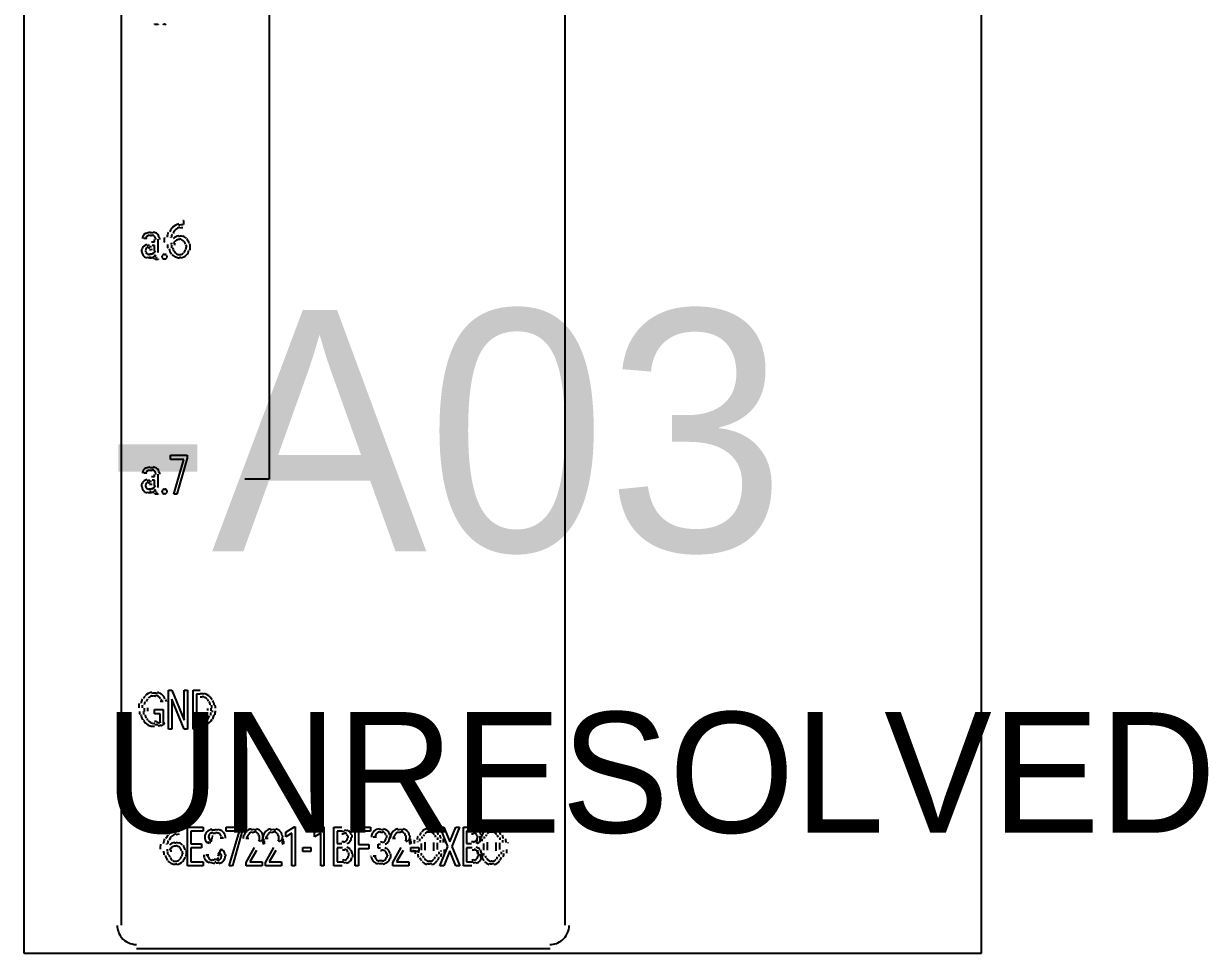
# Model space of a CAD drawing. Header units: millimetres. Extents: x 0 to 1000, y 0 to 1400.
# Drawn here: x 625 to 654.45, y 165 to 188.12 of the extents above; entities that cross this region are included whole.
import ezdxf

# ---------------------------------------------------------------- set-up
doc = ezdxf.new("R2010")
doc.units = ezdxf.units.MM

msp = doc.modelspace()

# ---------------------------------------------------------------- linework, layer by layer
at = {"layer": 'COMPONENT_DETAIL'}
for p, q in [((627.4338, 165.6961), (627.4338, 234.6044)), ((638.4523, 234.6044), (638.4523, 165.6961)), ((631.1066, 201.1235), (631.1066, 176.7915)), ((628.3469, 188.0975), (628.2658, 188.0975)), ((628.3469, 188.1081), (628.3469, 188.0975)), ((628.9594, 183.2264), (628.9732, 183.2264)), ((628.9732, 183.2264), (628.9732, 183.122)), ((628.9732, 183.122), (628.959, 183.122)), ((628.0605, 182.7777), (627.9828, 182.7777)), ((628.1784, 182.6939), (628.2537, 182.6939)), ((628.2537, 182.6068), (628.1931, 182.6068)), ((628.2537, 182.6939), (628.2537, 182.7504)), ((628.2537, 182.4592), (628.2537, 182.6068)), ((628.331, 182.757), (628.331, 182.426)), ((628.6743, 182.6261), (628.6743, 182.6733)), ((628.7521, 182.6573), (628.7521, 182.6121)), ((628.3469, 182.2578), (628.2658, 182.2578)), ((628.3469, 182.2684), (628.3469, 182.2578)), ((628.6513, 177.285), (628.6513, 177.386)), ((628.6513, 177.386), (629.0627, 177.386)), ((629.0627, 177.3169), (628.8106, 176.4181)), ((629.0627, 177.386), (629.0627, 177.3169)), ((628.9808, 177.285), (628.6513, 177.285)), ((628.7295, 176.4181), (628.9808, 177.285)), ((628.0605, 176.938), (627.9828, 176.938)), ((628.1784, 176.8542), (628.2537, 176.8542)), ((628.2537, 176.7671), (628.1931, 176.7671)), ((628.2537, 176.8542), (628.2537, 176.9107)), ((628.2537, 176.6195), (628.2537, 176.7671)), ((628.331, 176.9174), (628.331, 176.5863)), ((631.1066, 176.7915), (630.4945, 176.7915)), ((628.3469, 176.4181), (628.2658, 176.4181)), ((628.3469, 176.4288), (628.3469, 176.4181)), ((628.8106, 176.4181), (628.7295, 176.4181)), ((628.6038, 170.5784), (628.6038, 171.5463)), ((628.6038, 171.5463), (628.6845, 171.5463)), ((628.6845, 171.5463), (628.9918, 170.7972)), ((628.9918, 170.7972), (628.9918, 171.5463)), ((628.9918, 171.5463), (629.0717, 171.5463)), ((629.0717, 171.5463), (629.0717, 170.5784)), ((629.2143, 170.5784), (629.2143, 171.5463)), ((629.2143, 171.5463), (629.3861, 171.5463)), ((629.3882, 171.4413), (629.2945, 171.4413)), ((629.2945, 171.4413), (629.2945, 170.6828)), ((628.47, 171.2625), (628.3898, 171.2625)), ((628.991, 170.5784), (628.6845, 171.3243)), ((628.6845, 171.3243), (628.6845, 170.5784)), ((628.0009, 171.0159), (628.0009, 171.1003)), ((628.0816, 171.1036), (628.0816, 171.0245)), ((628.2493, 170.9567), (628.2493, 171.0604)), ((628.2493, 171.0604), (628.47, 171.0604)), ((628.3902, 170.9567), (628.2493, 170.9567)), ((628.3902, 170.7393), (628.3902, 170.9567)), ((628.47, 171.0604), (628.47, 170.7054)), ((629.5751, 171.0358), (629.5751, 171.0923)), ((629.6545, 171.095), (629.6545, 171.0331)), ((628.6845, 170.5784), (628.6038, 170.5784)), ((629.0717, 170.5784), (628.991, 170.5784)), ((629.3827, 170.5784), (629.2143, 170.5784)), ((629.2945, 170.6828), (629.379, 170.6828)), ((628.8783, 168.0362), (628.8641, 168.0362)), ((628.8645, 168.1405), (628.8783, 168.1405)), ((628.8783, 168.1405), (628.8783, 168.0362)), ((629.0756, 167.172), (629.0756, 168.1399)), ((629.0756, 168.1399), (629.4582, 168.1399)), ((629.4582, 168.0348), (629.1559, 168.0348)), ((629.1559, 168.0348), (629.1559, 167.7237)), ((629.4582, 168.1399), (629.4582, 168.0348)), ((630.0318, 168.0388), (630.0318, 168.1399)), ((630.0318, 168.1399), (630.4432, 168.1399)), ((630.3613, 168.0388), (630.0318, 168.0388)), ((630.11, 167.172), (630.3613, 168.0388)), ((630.4432, 168.0707), (630.1911, 167.172)), ((630.4432, 168.1399), (630.4432, 168.0707)), ((631.5131, 168.0122), (631.7347, 168.1445)), ((631.5131, 167.9005), (631.5131, 168.0122)), ((631.6691, 167.9916), (631.5131, 167.9005)), ((631.6691, 167.172), (631.6691, 167.9916)), ((631.7347, 168.1445), (631.7468, 168.1445)), ((631.7468, 168.1445), (631.7468, 167.172)), ((632.2302, 168.0122), (632.4518, 168.1445)), ((632.2302, 167.9005), (632.2302, 168.0122)), ((632.3861, 167.9916), (632.2302, 167.9005)), ((632.3861, 167.172), (632.3861, 167.9916)), ((632.4518, 168.1445), (632.4639, 168.1445)), ((632.4639, 168.1445), (632.4639, 167.172)), ((632.7106, 167.172), (632.7106, 168.1399)), ((632.7106, 168.1399), (632.9096, 168.1399)), ((632.7908, 168.0348), (632.7908, 167.727)), ((632.9096, 168.0348), (632.7908, 168.0348)), ((633.2436, 167.172), (633.2436, 168.1399)), ((633.2436, 168.1399), (633.6208, 168.1399)), ((633.6208, 168.0348), (633.3239, 168.0348)), ((633.3239, 168.0348), (633.3239, 167.7038)), ((633.6208, 168.1399), (633.6208, 168.0348)), ((633.7683, 167.8859), (633.691, 167.8859)), ((635.5461, 167.6599), (635.3533, 168.1399)), ((635.3533, 168.1399), (635.4474, 168.1399)), ((635.4474, 168.1399), (635.5942, 167.7689)), ((635.5942, 167.7689), (635.7401, 168.1399)), ((635.8346, 168.1399), (635.6423, 167.6599)), ((635.7401, 168.1399), (635.8346, 168.1399)), ((635.9324, 167.172), (635.9324, 168.1399)), ((635.9324, 168.1399), (636.1314, 168.1399)), ((636.0127, 168.0348), (636.0127, 167.727)), ((636.1314, 168.0348), (636.0127, 168.0348)), ((628.5793, 167.5402), (628.5793, 167.5874)), ((629.1559, 167.7237), (629.4197, 167.7237)), ((629.4197, 167.6194), (629.1559, 167.6194)), ((629.1559, 167.6194), (629.1559, 167.2763)), ((629.4197, 167.7237), (629.4197, 167.6194)), ((629.9662, 167.86), (629.8855, 167.86)), ((630.5967, 167.8547), (630.5193, 167.8547)), ((630.531, 167.2604), (630.7417, 167.6326)), ((631.0775, 167.8547), (631.0001, 167.8547)), ((631.0118, 167.2604), (631.2226, 167.6326)), ((631.9383, 167.5329), (631.9383, 167.6333)), ((631.9383, 167.6333), (632.1424, 167.6333)), ((632.1424, 167.6333), (632.1424, 167.5329)), ((632.7908, 167.727), (632.9121, 167.727)), ((632.9246, 167.6247), (632.7908, 167.6247)), ((632.7908, 167.6247), (632.7908, 167.2763)), ((632.9247, 167.6247), (632.9246, 167.6247)), ((633.3239, 167.7038), (633.5794, 167.7038)), ((633.5794, 167.5994), (633.3239, 167.5994)), ((633.3239, 167.5994), (633.3239, 167.172)), ((633.5794, 167.7038), (633.5794, 167.5994)), ((633.8093, 167.6154), (633.8093, 167.7157)), ((633.8093, 167.7157), (633.8674, 167.7157)), ((633.8674, 167.6154), (633.8093, 167.6154)), ((634.2433, 167.8547), (634.166, 167.8547)), ((634.1777, 167.2604), (634.3884, 167.6326)), ((634.6233, 167.5329), (634.6233, 167.6333)), ((634.6233, 167.6333), (634.8274, 167.6333)), ((634.8274, 167.6333), (634.8274, 167.5329)), ((634.8922, 167.5682), (634.8922, 167.7324)), ((634.9695, 167.7623), (634.9695, 167.5655)), ((635.1991, 167.5515), (635.1991, 167.753)), ((635.2764, 167.7443), (635.2764, 167.5848)), ((635.3487, 167.172), (635.5461, 167.6599)), ((635.6423, 167.6599), (635.8392, 167.172)), ((636.0127, 167.727), (636.1339, 167.727)), ((636.1465, 167.6247), (636.0127, 167.6247)), ((636.0127, 167.6247), (636.0127, 167.2763)), ((636.1465, 167.6247), (636.1465, 167.6247)), ((636.4429, 167.5682), (636.4429, 167.7324)), ((636.5203, 167.7623), (636.5203, 167.5655)), ((636.7498, 167.5515), (636.7498, 167.753)), ((636.8271, 167.7443), (636.8271, 167.5848)), ((628.6571, 167.5715), (628.6571, 167.5263)), ((629.5251, 167.4525), (629.6058, 167.4525)), ((630.7873, 167.5535), (630.6243, 167.2723)), ((631.2681, 167.5535), (631.1051, 167.2723)), ((632.1424, 167.5329), (631.9383, 167.5329)), ((633.6856, 167.4272), (633.7633, 167.4272)), ((634.434, 167.5535), (634.2709, 167.2723)), ((634.8274, 167.5329), (634.6233, 167.5329)), ((635.5942, 167.5496), (635.4437, 167.172)), ((635.7438, 167.172), (635.5942, 167.5496)), ((629.4624, 167.172), (629.0756, 167.172)), ((629.1559, 167.2763), (629.4624, 167.2763)), ((629.4624, 167.2763), (629.4624, 167.172)), ((630.1911, 167.172), (630.11, 167.172)), ((630.531, 167.172), (630.531, 167.2604)), ((630.9299, 167.172), (630.531, 167.172)), ((630.6243, 167.2723), (630.9299, 167.2723)), ((630.9299, 167.2723), (630.9299, 167.172)), ((631.0118, 167.172), (631.0118, 167.2604)), ((631.4107, 167.172), (631.0118, 167.172)), ((631.1051, 167.2723), (631.4107, 167.2723)), ((631.4107, 167.2723), (631.4107, 167.172)), ((631.7468, 167.172), (631.6691, 167.172)), ((632.4639, 167.172), (632.3861, 167.172)), ((632.9217, 167.172), (632.7106, 167.172)), ((632.7908, 167.2763), (632.9234, 167.2763)), ((633.3239, 167.172), (633.2436, 167.172)), ((634.1777, 167.172), (634.1777, 167.2604)), ((634.5765, 167.172), (634.1777, 167.172)), ((634.2709, 167.2723), (634.5765, 167.2723)), ((634.5765, 167.2723), (634.5765, 167.172)), ((635.4437, 167.172), (635.3487, 167.172)), ((635.8392, 167.172), (635.7438, 167.172)), ((636.1435, 167.172), (635.9324, 167.172)), ((636.0127, 167.2763), (636.1452, 167.2763)), ((638.085, 165.1121), (627.801, 165.1121))]:
    msp.add_line(p, q, dxfattribs=at)
for centre, radius, start, end in [((628.3199, 188.1392), 0.0779, 197.0785, 205.8759), ((628.4919, 188.1488), 0.0458, 222.6243, 239.2474), ((628.4961, 188.1613), 0.0573, 239.7584, 259.3116), ((628.5011, 188.2008), 0.0901, 259.0487, 270.418), ((628.5017, 188.2189), 0.1049, 269.9535, 273.5472), ((628.5034, 188.1857), 0.0777, 273.1293, 286.3125), ((628.5095, 188.1543), 0.0509, 285.8513, 315.9417), ((628.1297, 182.7313), 0.2008, 120.8285, 142.4132), ((628.1513, 182.6774), 0.2529, 113.9635, 121.1872), ((628.1584, 182.6499), 0.2771, 93.3784, 113.8198), ((628.1624, 182.5866), 0.3289, 89.9746, 93.7488), ((628.1642, 182.5896), 0.3264, 79.1327, 90.3872), ((628.1812, 182.7241), 0.2147, 60.1434, 79.3655), ((628.1945, 182.7649), 0.1773, 48.6191, 59.6467), ((628.197, 182.7701), 0.172, 9.035, 48.4845), ((629.0768, 182.7354), 0.5177, 157.9802, 171.6247), ((628.9615, 182.8085), 0.357, 141.4299, 157.8541), ((628.9281, 182.8461), 0.3041, 102.8716, 140.8565), ((628.95, 182.819), 0.249, 134.5304, 161.621), ((628.9415, 182.8279), 0.2361, 104.2856, 133.863), ((628.9619, 182.6441), 0.4742, 90.3778, 103.5868), ((628.9617, 182.7083), 0.3369, 90.6001, 104.5147), ((628.0989, 182.4695), 0.1614, 125.0525, 160.2034), ((628.0818, 182.7768), 0.1282, 151.6374, 179.6795), ((628.1131, 182.752), 0.1735, 142.4982, 152.1331), ((628.1333, 182.3947), 0.2369, 106.2671, 125.43), ((628.1169, 182.7782), 0.073, 141.3332, 180.3477), ((628.1366, 182.7536), 0.1054, 126.173, 141.5008), ((628.1631, 182.2399), 0.3688, 95.4858, 106.5349), ((628.149, 182.7283), 0.1316, 103.4483, 126.5403), ((628.157, 182.6757), 0.1756, 89.5855, 103.4591), ((628.1582, 182.6269), 0.2154, 85.335, 90.0855), ((628.1629, 182.7024), 0.1536, 72.6113, 85.7231), ((628.1758, 182.7654), 0.0996, 45.8098, 73.0033), ((628.174, 182.7643), 0.102, 14.2185, 45.2029), ((628.1441, 182.7519), 0.142, 359.5039, 14.3181), ((628.141, 182.7507), 0.2462, 1.2091, 10.0234), ((629.3056, 182.6788), 0.8175, 171.4524, 180.3159), ((629.015, 182.6226), 0.4412, 179.6345, 191.7837), ((629.1097, 182.7546), 0.4633, 173.7818, 174.9252), ((629.0361, 182.7707), 0.3672, 161.2851, 174.2074), ((629.0245, 182.6095), 0.3529, 179.6512, 190.2856), ((628.8725, 182.6402), 0.2045, 95.8332, 138.9954), ((628.8646, 182.5931), 0.1548, 145.2975, 160.2661), ((628.8738, 182.5813), 0.1701, 124.9742, 144.896), ((628.8714, 182.5941), 0.1598, 89.8751, 126.2072), ((628.8841, 182.5343), 0.2918, 89.8756, 97.0541), ((628.8717, 182.5958), 0.1584, 85.015, 90.0508), ((628.8866, 182.6035), 0.2355, 71.6407, 90.6241), ((628.8752, 182.6373), 0.1244, 36.825, 85.7417), ((628.8944, 182.6494), 0.1969, 39.6368, 71.0191), ((628.8533, 182.6057), 0.1625, 32.3029, 38.0821), ((628.8373, 182.5919), 0.1862, 11.0483, 31.8146), ((628.7708, 182.5698), 0.2741, 359.6211, 11.284), ((628.8613, 182.6039), 0.2536, 10.6588, 39.9045), ((628.7807, 182.576), 0.3603, 359.6828, 11.1327), ((628.1261, 182.4572), 0.1975, 179.9849, 182.7692), ((628.1218, 182.46), 0.1919, 161.0343, 180.6822), ((628.0953, 182.4519), 0.1575, 181.8954, 229.5703), ((628.1126, 182.4782), 0.1884, 228.6141, 255.3551), ((628.1384, 182.4732), 0.1133, 179.439, 195.7202), ((628.119, 182.4785), 0.0882, 137.4538, 182.1084), ((628.117, 182.4639), 0.0846, 195.8684, 230.1571), ((628.1332, 182.4505), 0.1173, 109.0088, 135.3266), ((628.1296, 182.4879), 0.1101, 230.1532, 259.7486), ((628.1246, 182.5521), 0.2505, 255.4034, 270.4753), ((628.1678, 182.3031), 0.2454, 96.9939, 109.7784), ((628.1369, 182.542), 0.1551, 259.2461, 270.2915), ((628.1774, 182.033), 0.5382, 89.8515, 95.7223), ((628.1277, 182.5189), 0.2235, 269.5043, 293.2478), ((628.1908, 182.0296), 0.4701, 89.643, 97.2868), ((628.1374, 182.5677), 0.176, 270.0069, 300.5035), ((628.6325, 182.4059), 0.4924, 186.8686, 189.1983), ((628.486, 182.3679), 0.3003, 189.1574, 192.3977), ((628.7285, 182.424), 0.5148, 179.8159, 185.3206), ((628.1209, 182.5339), 0.2382, 294.0079, 316.7604), ((628.1438, 182.5571), 0.1644, 299.5483, 315.6095), ((628.1589, 182.5325), 0.1365, 315.8682, 334.0592), ((628.5882, 182.4027), 0.3322, 185.2476, 192.7953), ((628.4965, 182.3692), 0.2104, 192.7196, 202.9584), ((628.5129, 182.3222), 0.0763, 179.9657, 183.985), ((628.5097, 182.3231), 0.0721, 163.5413, 180.5085), ((628.4989, 182.3194), 0.0581, 182.9231, 222.5981), ((628.4997, 182.3274), 0.0587, 138.1652, 163.2316), ((628.4938, 182.3352), 0.0488, 105.686, 137.8493), ((628.5, 182.3034), 0.0759, 92.6079, 106.1992), ((628.5016, 182.2706), 0.1027, 89.966, 93.0713), ((628.5021, 182.289), 0.0877, 78.4379, 90.4312), ((628.5072, 182.3263), 0.0567, 56.8962, 78.7358), ((628.5104, 182.3354), 0.0481, 42.6503, 56.3122), ((628.5038, 182.3257), 0.0599, 3.8141, 42.6366), ((628.5007, 182.3215), 0.0641, 340.9378, 0.5754), ((628.4889, 182.3224), 0.0793, 359.9499, 4.8302), ((628.9141, 182.5867), 0.3073, 191.4115, 218.6078), ((628.8683, 182.5258), 0.2301, 218.1666, 245.878), ((628.9364, 182.5831), 0.2367, 190.0945, 207.51), ((628.9069, 182.5608), 0.1945, 207.9585, 216.3254), ((628.8892, 182.5377), 0.1649, 215.7661, 232.5457), ((628.868, 182.5375), 0.2387, 246.9139, 270.7437), ((628.8693, 182.4974), 0.1231, 232.8006, 270.6605), ((628.8717, 182.5275), 0.1477, 269.3551, 288.4746), ((628.8709, 182.6224), 0.3078, 269.8873, 276.7916), ((628.8823, 182.5149), 0.2191, 275.6342, 317.8247), ((628.8765, 182.4986), 0.1233, 289.1832, 322.9685), ((628.8447, 182.5385), 0.1758, 322.6007, 346.5183), ((628.7844, 182.5629), 0.2564, 346.2585, 358.774), ((628.8654, 182.537), 0.2474, 318.1409, 347.6118), ((628.7311, 182.5675), 0.3254, 358.3758, 0.0082), ((628.7786, 182.5702), 0.363, 347.2486, 0.4371), ((628.3844, 182.332), 0.1655, 192.2928, 197.3442), ((628.3199, 182.2995), 0.0779, 197.0785, 205.8759), ((628.4919, 182.3092), 0.0458, 222.6243, 239.2474), ((628.4961, 182.3217), 0.0573, 239.7584, 259.3116), ((628.5011, 182.3612), 0.0901, 259.0487, 270.418), ((628.5017, 182.3792), 0.1049, 269.9535, 273.5472), ((628.5034, 182.346), 0.0777, 273.1293, 286.3125), ((628.5095, 182.3146), 0.0509, 285.8513, 315.9417), ((628.5065, 182.319), 0.0562, 316.0799, 340.3845), ((628.1131, 176.9123), 0.1735, 142.4982, 152.1331), ((628.1297, 176.8916), 0.2008, 120.8285, 142.4132), ((628.1513, 176.8377), 0.2529, 113.9635, 121.1872), ((628.1584, 176.8102), 0.2771, 93.3784, 113.8198), ((628.149, 176.8886), 0.1316, 103.4483, 126.5403), ((628.157, 176.836), 0.1756, 89.5855, 103.4591), ((628.1624, 176.7469), 0.3289, 89.9746, 93.7488), ((628.1582, 176.7872), 0.2154, 85.335, 90.0855), ((628.1642, 176.7499), 0.3264, 79.1327, 90.3872), ((628.1629, 176.8627), 0.1536, 72.6113, 85.7231), ((628.1758, 176.9258), 0.0996, 45.8098, 73.0033), ((628.1812, 176.8844), 0.2147, 60.1434, 79.3655), ((628.1945, 176.9252), 0.1773, 48.6191, 59.6467), ((628.197, 176.9304), 0.172, 9.035, 48.4845), ((628.0989, 176.6298), 0.1614, 125.0525, 160.2034), ((628.0818, 176.9371), 0.1282, 151.6374, 179.6795), ((628.1333, 176.5551), 0.2369, 106.2671, 125.43), ((628.1169, 176.9385), 0.073, 141.3332, 180.3477), ((628.1332, 176.6108), 0.1173, 109.0088, 135.3266), ((628.1366, 176.9139), 0.1054, 126.173, 141.5008), ((628.1631, 176.4002), 0.3688, 95.4858, 106.5349), ((628.1678, 176.4634), 0.2454, 96.9939, 109.7784), ((628.1774, 176.1934), 0.5382, 89.8515, 95.7223), ((628.174, 176.9246), 0.102, 14.2185, 45.2029), ((628.1441, 176.9122), 0.142, 359.5039, 14.3181), ((628.141, 176.911), 0.2462, 1.2091, 10.0234), ((628.1261, 176.6175), 0.1975, 179.9849, 182.7692), ((628.1218, 176.6204), 0.1919, 161.0343, 180.6822), ((628.0953, 176.6122), 0.1575, 181.8954, 229.5703), ((628.1126, 176.6385), 0.1884, 228.6141, 255.3551), ((628.1384, 176.6335), 0.1133, 179.439, 195.7202), ((628.119, 176.6388), 0.0882, 137.4538, 182.1084), ((628.117, 176.6242), 0.0846, 195.8684, 230.1571), ((628.1296, 176.6482), 0.1101, 230.1532, 259.7486), ((628.1246, 176.7124), 0.2505, 255.4034, 270.4753), ((628.1369, 176.7023), 0.1551, 259.2461, 270.2915), ((628.1277, 176.6792), 0.2235, 269.5043, 293.2478), ((628.1908, 176.1899), 0.4701, 89.643, 97.2868), ((628.1374, 176.728), 0.176, 270.0069, 300.5035), ((628.6325, 176.5662), 0.4924, 186.8686, 189.1983), ((628.486, 176.5282), 0.3003, 189.1574, 192.3977), ((628.7285, 176.5843), 0.5148, 179.8159, 185.3206), ((628.1209, 176.6943), 0.2382, 294.0079, 316.7604), ((628.3844, 176.4924), 0.1655, 192.2928, 197.3442), ((628.1438, 176.7174), 0.1644, 299.5483, 315.6095), ((628.3199, 176.4598), 0.0779, 197.0785, 205.8759), ((628.1589, 176.6928), 0.1365, 315.8682, 334.0592), ((628.5882, 176.563), 0.3322, 185.2476, 192.7953), ((628.4965, 176.5295), 0.2104, 192.7196, 202.9584), ((628.5129, 176.4826), 0.0763, 179.9657, 183.985), ((628.5097, 176.4834), 0.0721, 163.5413, 180.5085), ((628.4989, 176.4797), 0.0581, 182.9231, 222.5981), ((628.4997, 176.4877), 0.0587, 138.1652, 163.2316), ((628.4938, 176.4956), 0.0488, 105.686, 137.8493), ((628.4919, 176.4695), 0.0458, 222.6243, 239.2474), ((628.4961, 176.482), 0.0573, 239.7584, 259.3116), ((628.5, 176.4637), 0.0759, 92.6079, 106.1992), ((628.5011, 176.5215), 0.0901, 259.0487, 270.418), ((628.5016, 176.4309), 0.1027, 89.966, 93.0713), ((628.5021, 176.4494), 0.0877, 78.4379, 90.4312), ((628.5017, 176.5396), 0.1049, 269.9535, 273.5472), ((628.5034, 176.5063), 0.0777, 273.1293, 286.3125), ((628.5072, 176.4866), 0.0567, 56.8962, 78.7358), ((628.5095, 176.4749), 0.0509, 285.8513, 315.9417), ((628.5104, 176.4957), 0.0481, 42.6503, 56.3122), ((628.5065, 176.4793), 0.0562, 316.0799, 340.3845), ((628.5038, 176.486), 0.0599, 3.8141, 42.6366), ((628.5007, 176.4818), 0.0641, 340.9378, 0.5754), ((628.4889, 176.4827), 0.0793, 359.9499, 4.8302), ((628.2245, 171.2242), 0.2708, 98.419, 139.6707), ((628.2307, 171.2421), 0.1708, 105.6679, 144.2649), ((628.2443, 171.0714), 0.3976, 89.766, 99.4415), ((628.2477, 171.0769), 0.3932, 78.0552, 90.4042), ((628.2637, 171.2586), 0.1578, 27.7361, 84.5258), ((628.2687, 171.2274), 0.2676, 54.638, 78.3339), ((628.2786, 171.2539), 0.2426, 50.0314, 54.1563), ((628.273, 171.2459), 0.2522, 18.1092, 49.718), ((629.3881, 171.0609), 0.3954, 75.41, 90.3803), ((629.4001, 171.1401), 0.3291, 60.1455, 75.189), ((629.4083, 171.163), 0.3076, 26.5254, 60.1451), ((628.4746, 171.105), 0.6134, 170.2025, 180.3562), ((628.3099, 171.1518), 0.3968, 154.2857, 170.3893), ((628.545, 171.1033), 0.6001, 173.4671, 179.9729), ((628.2432, 171.2004), 0.3018, 139.8401, 153.9335), ((628.3857, 171.1341), 0.3922, 162.6076, 173.678), ((628.2772, 171.1895), 0.2447, 144.3561, 162.8564), ((628.2441, 171.1646), 0.2362, 89.4149, 105.5825), ((628.2467, 171.1226), 0.2704, 82.1064, 90.1997), ((628.205, 171.212), 0.2427, 9.7559, 27.3214), ((628.1972, 171.2018), 0.3568, 7.9674, 18.6985), ((629.3871, 171.0633), 0.3079, 79.2154, 89.7445), ((629.4041, 171.1833), 0.2078, 40.384, 80.1431), ((629.3908, 171.1668), 0.2296, 26.5778, 40.1534), ((629.3425, 171.1311), 0.2986, 9.6573, 26.1932), ((629.2196, 171.0958), 0.4603, 359.6455, 9.8608), ((629.35, 171.1138), 0.393, 7.403, 26.8322), ((629.267, 171.0932), 0.5018, 0.1606, 7.7176), ((628.4107, 171.0203), 0.5307, 180.3882, 188.9218), ((628.3141, 170.9941), 0.4037, 188.6922, 205.7821), ((628.4457, 171.021), 0.4715, 179.6557, 190.008), ((628.3251, 170.9859), 0.3127, 189.8118, 206.6795), ((628.2811, 170.9533), 0.2499, 207.1031, 217.7075), ((629.4121, 170.9593), 0.3028, 299.2531, 333.4571), ((629.382, 170.9718), 0.2436, 318.7418, 343.6873), ((629.2881, 171.0184), 0.371, 343.3325, 355.8549), ((629.1789, 171.0349), 0.5131, 355.4989, 0.079), ((629.3618, 171.0027), 0.3769, 333.0707, 348.7181), ((629.2756, 171.03), 0.4907, 348.729, 0.3013), ((628.2832, 170.9733), 0.3604, 206.1138, 207.4913), ((628.2427, 170.9347), 0.2993, 206.7883, 238.6963), ((628.2437, 170.9389), 0.303, 238.8204, 253.2788), ((628.2481, 170.9076), 0.1934, 216.7345, 265.6812), ((628.2528, 170.9945), 0.3497, 253.5785, 270.4176), ((628.2549, 170.9824), 0.2549, 264.7368, 270.0611), ((628.2547, 171.3593), 0.6468, 270.0022, 270.2491), ((628.2561, 171.2175), 0.4463, 269.8334, 276.0538), ((628.2567, 171.2235), 0.5362, 270.0201, 278.7495), ((628.2669, 171.0601), 0.3174, 275.9894, 284.4616), ((628.2744, 171.0457), 0.3896, 278.6622, 291.3047), ((628.2772, 170.9915), 0.26, 284.7038, 286.4938), ((628.2984, 170.8827), 0.1672, 286.077, 304.263), ((628.3054, 170.8646), 0.1499, 304.5886, 317.1074), ((628.301, 170.9327), 0.2913, 291.5691, 296.4556), ((628.3226, 170.8704), 0.2334, 295.8437, 324.855), ((629.3811, 171.0639), 0.3104, 269.497, 284.0205), ((629.38, 171.1408), 0.4581, 270.4447, 278.4508), ((629.3933, 171.016), 0.355, 278.1072, 299.034), ((629.3996, 170.9509), 0.2153, 283.7699, 318.1557), ((628.8666, 167.7227), 0.357, 141.4299, 157.8541), ((628.8332, 167.7602), 0.3041, 102.8716, 140.8565), ((628.8551, 167.7331), 0.249, 134.5304, 161.621), ((628.8466, 167.7421), 0.2361, 104.2856, 133.863), ((628.8669, 167.5583), 0.4742, 90.3778, 103.5868), ((628.8668, 167.6225), 0.3369, 90.6001, 104.5147), ((629.6903, 167.8872), 0.189, 179.5063, 199.8695), ((629.6898, 167.8934), 0.1884, 132.4834, 181.0242), ((629.7208, 167.8469), 0.2435, 129.2526, 133.4249), ((629.7284, 167.8286), 0.2613, 101.9879, 128.8742), ((629.746, 167.8914), 0.1561, 175.1781, 180.0581), ((629.7106, 167.8998), 0.11, 127.7287, 176.7106), ((629.7021, 167.8904), 0.0992, 179.6141, 228.1247), ((629.7231, 167.8753), 0.1357, 114.0403, 127.9849), ((629.884, 168.4424), 0.611, 248.2007, 252.4528), ((629.7374, 167.8219), 0.1829, 99.0696, 113.7659), ((629.7492, 167.6862), 0.3803, 89.5906, 102.3171), ((629.9466, 168.7503), 0.8745, 252.3389, 254.347), ((629.75, 167.7023), 0.2817, 89.6695, 99.2313), ((629.7528, 167.7125), 0.3589, 77.2359, 90.3249), ((629.7515, 167.6696), 0.3083, 86.2643, 90.0533), ((629.7568, 167.7695), 0.2267, 73.7889, 86.6654), ((629.7742, 167.8606), 0.1491, 48.5927, 74.1243), ((629.7636, 167.7926), 0.2922, 63.838, 77.0809), ((629.7827, 167.8777), 0.1314, 14.9782, 48.2005), ((629.7781, 167.8354), 0.2526, 45.9863, 64.1609), ((629.746, 167.862), 0.1806, 359.4697, 14.9832), ((629.7917, 167.8601), 0.226, 32.2748, 45.6545), ((629.7951, 167.8617), 0.2215, 359.6507, 32.613), ((630.7311, 167.858), 0.2743, 163.2878, 180.5582), ((630.6894, 167.8762), 0.2182, 133.4541, 162.9471), ((630.6987, 167.8605), 0.2358, 100.787, 133.4382), ((630.759, 167.8586), 0.2102, 165.9091, 178.8685), ((630.7066, 167.881), 0.1399, 136.1757, 166.3673), ((630.7003, 167.889), 0.1295, 129.7286, 135.7539), ((630.7044, 167.8787), 0.1394, 102.1738, 129.2061), ((630.7168, 167.7323), 0.3428, 89.6607, 101.3702), ((630.717, 167.7934), 0.2107, 89.5461, 102.5418), ((630.7202, 167.7374), 0.3386, 78.2173, 90.4129), ((630.7187, 167.8378), 0.1745, 82.1602, 90.1506), ((630.7257, 167.8988), 0.1241, 43.4417, 83.1661), ((630.7387, 167.8718), 0.2266, 55.9269, 78.4888), ((630.7216, 167.8924), 0.1315, 16.1713, 43.5286), ((630.6953, 167.8811), 0.1669, 359.4863, 15.9343), ((630.7489, 167.8998), 0.2003, 47.9298, 55.4049), ((630.6843, 167.8792), 0.1811, 353.2258, 0.0166), ((630.7542, 167.9084), 0.1905, 4.3348, 48.056), ((631.2119, 167.858), 0.2743, 163.2878, 180.5582), ((630.7195, 167.899), 0.2362, 337.8914, 358.9968), ((630.6972, 167.8943), 0.2651, 359.9252, 5.5972), ((631.1702, 167.8762), 0.2182, 133.4541, 162.9471), ((631.1795, 167.8605), 0.2358, 100.787, 133.4382), ((631.2398, 167.8586), 0.2102, 165.9091, 178.8685), ((631.1874, 167.881), 0.1399, 136.1757, 166.3673), ((631.1811, 167.889), 0.1295, 129.7286, 135.7539), ((631.1852, 167.8787), 0.1394, 102.1738, 129.2061), ((631.1976, 167.7323), 0.3428, 89.6607, 101.3702), ((631.1979, 167.7934), 0.2107, 89.5461, 102.5418), ((631.201, 167.7374), 0.3386, 78.2173, 90.4129), ((631.1995, 167.8378), 0.1745, 82.1602, 90.1506), ((631.2065, 167.8988), 0.1241, 43.4417, 83.1661), ((631.2195, 167.8718), 0.2266, 55.9269, 78.4888), ((631.2025, 167.8924), 0.1315, 16.1713, 43.5286), ((631.1761, 167.8811), 0.1669, 359.4863, 15.9343), ((631.2297, 167.8998), 0.2003, 47.9298, 55.4049), ((631.1651, 167.8792), 0.1811, 353.2258, 0.0166), ((631.235, 167.9084), 0.1905, 4.3348, 48.056), ((631.2003, 167.899), 0.2362, 337.8914, 358.9968), ((631.178, 167.8943), 0.2651, 359.9252, 5.5972), ((632.9115, 167.5301), 0.4966, 82.1256, 90.2933), ((632.9097, 167.7051), 0.2685, 89.8852, 90.0383), ((632.9109, 167.6405), 0.3212, 82.6982, 90.173), ((632.9233, 167.7902), 0.1982, 71.6866, 82.8453), ((632.9318, 167.7551), 0.3116, 69.9044, 82.2858), ((632.9429, 167.8818), 0.1194, 52.8283, 71.985), ((632.9572, 167.9138), 0.0875, 31.8851, 52.1416), ((632.9615, 167.8827), 0.2007, 51.184, 70.0181), ((632.9423, 167.9007), 0.1095, 10.9186, 31.3225), ((632.907, 167.8824), 0.1565, 355.4699, 0.0499), ((632.8925, 167.8843), 0.1754, 359.5559, 11.2093), ((632.9748, 167.9134), 0.1705, 12.1018, 50.4213), ((632.985, 167.8789), 0.1601, 323.4907, 0.8818), ((632.9027, 167.8846), 0.2666, 359.5252, 12.8212), ((633.8525, 167.8893), 0.2092, 155.3484, 180.7484), ((633.85, 167.8869), 0.207, 131.5745, 154.4799), ((633.8663, 167.8607), 0.237, 96.9874, 131.9691), ((633.902, 167.8864), 0.1731, 172.5097, 180.1361), ((633.8644, 167.897), 0.1237, 133.835, 173.5343), ((633.8667, 167.8921), 0.1287, 103.293, 133.562), ((633.8771, 167.826), 0.1842, 89.5322, 103.5319), ((633.8777, 167.7576), 0.3222, 89.8593, 97.7827), ((633.8802, 167.7359), 0.3398, 78.3654, 90.4133), ((633.8802, 167.8033), 0.2027, 76.1116, 90.7029), ((633.9003, 167.9179), 0.1058, 13.9578, 77.6714), ((633.8988, 167.8732), 0.2254, 56.623, 78.6387), ((633.91, 167.9044), 0.1963, 47.0255, 56.0856), ((633.8543, 167.8815), 0.1692, 353.0942, 0.1175), ((633.8303, 167.8855), 0.2003, 359.1804, 15.0452), ((633.911, 167.9076), 0.1934, 10.9208, 46.7779), ((633.9356, 167.8803), 0.1641, 332.355, 359.718), ((634.3777, 167.858), 0.2743, 163.2878, 180.5582), ((633.84, 167.8815), 0.2878, 359.6364, 11.6088), ((634.336, 167.8762), 0.2182, 133.4541, 162.9471), ((634.3453, 167.8605), 0.2358, 100.787, 133.4382), ((634.4057, 167.8586), 0.2102, 165.9091, 178.8685), ((634.3532, 167.881), 0.1399, 136.1757, 166.3673), ((634.3469, 167.889), 0.1295, 129.7286, 135.7539), ((634.351, 167.8787), 0.1394, 102.1738, 129.2061), ((634.3634, 167.7323), 0.3428, 89.6607, 101.3702), ((634.3637, 167.7934), 0.2107, 89.5461, 102.5418), ((634.3669, 167.7374), 0.3386, 78.2173, 90.4129), ((634.3653, 167.8378), 0.1745, 82.1602, 90.1506), ((634.3723, 167.8988), 0.1241, 43.4417, 83.1661), ((634.3853, 167.8718), 0.2266, 55.9269, 78.4888), ((634.3683, 167.8924), 0.1315, 16.1713, 43.5286), ((634.3419, 167.8811), 0.1669, 359.4863, 15.9343), ((634.3955, 167.8998), 0.2003, 47.9298, 55.4049), ((634.3309, 167.8792), 0.1811, 353.2258, 0.0166), ((634.4008, 167.9084), 0.1905, 4.3348, 48.056), ((634.3661, 167.899), 0.2362, 337.8914, 358.9968), ((634.3438, 167.8943), 0.2651, 359.9252, 5.5972), ((635.279, 167.7786), 0.499, 164.3059, 173.9001), ((635.1274, 167.8481), 0.2947, 148.7922, 164.5682), ((635.0779, 167.892), 0.2214, 144.5884, 148.1162), ((635.2374, 167.8051), 0.3445, 163.3765, 172.1411), ((635.06, 167.9118), 0.1931, 101.644, 144.5143), ((635.1286, 167.8579), 0.1971, 149.4208, 163.6283), ((635.0732, 167.9108), 0.1134, 105.7981, 149.7388), ((635.0821, 167.772), 0.3104, 89.5283, 102.582), ((635.0828, 167.8556), 0.16, 89.3804, 105.6764), ((635.0862, 167.7688), 0.3131, 77.0438, 90.5082), ((635.0846, 167.8343), 0.1774, 81.1057, 90.2187), ((635.094, 167.9074), 0.1168, 30.7408, 82.4658), ((635.1072, 167.9048), 0.1991, 48.2778, 77.4996), ((635.0667, 167.8789), 0.159, 24.2875, 31.3934), ((635.0056, 167.8378), 0.2449, 12.0807, 23.8171), ((635.1109, 167.9154), 0.1893, 36.3142, 47.6307), ((635.0657, 167.867), 0.2599, 18.2931, 35.677), ((634.8621, 167.787), 0.4352, 4.8365, 12.2906), ((634.9333, 167.7948), 0.4412, 8.0247, 18.5606), ((636.1334, 167.5301), 0.4966, 82.1256, 90.2933), ((636.1316, 167.7051), 0.2685, 89.8852, 90.0383), ((636.1327, 167.6405), 0.3212, 82.6982, 90.173), ((636.1452, 167.7902), 0.1982, 71.6866, 82.8453), ((636.1536, 167.7551), 0.3116, 69.9044, 82.2858), ((636.1648, 167.8818), 0.1194, 52.8283, 71.985), ((636.179, 167.9138), 0.0875, 31.8851, 52.1416), ((636.1833, 167.8827), 0.2007, 51.184, 70.0181), ((636.1642, 167.9007), 0.1095, 10.9186, 31.3225), ((636.1289, 167.8824), 0.1565, 355.4699, 0.0499), ((636.1143, 167.8843), 0.1754, 359.5559, 11.2093), ((636.1966, 167.9134), 0.1705, 12.1018, 50.4213), ((636.8297, 167.7786), 0.499, 164.3059, 173.9001), ((636.2068, 167.8789), 0.1601, 323.4907, 0.8818), ((636.1246, 167.8846), 0.2666, 359.5252, 12.8212), ((636.6781, 167.8481), 0.2947, 148.7922, 164.5682), ((636.6286, 167.892), 0.2214, 144.5884, 148.1162), ((636.7882, 167.8051), 0.3445, 163.3765, 172.1411), ((636.6107, 167.9118), 0.1931, 101.644, 144.5143), ((636.6793, 167.8579), 0.1971, 149.4208, 163.6283), ((636.6239, 167.9108), 0.1134, 105.7981, 149.7388), ((636.6328, 167.772), 0.3104, 89.5283, 102.582), ((636.6335, 167.8556), 0.16, 89.3804, 105.6764), ((636.637, 167.7688), 0.3131, 77.0438, 90.5082), ((636.6353, 167.8343), 0.1774, 81.1057, 90.2187), ((636.6447, 167.9074), 0.1168, 30.7408, 82.4658), ((636.6579, 167.9048), 0.1991, 48.2778, 77.4996), ((636.6174, 167.8789), 0.159, 24.2875, 31.3934), ((636.5563, 167.8378), 0.2449, 12.0807, 23.8171), ((636.6617, 167.9154), 0.1893, 36.3142, 47.6307), ((636.6164, 167.867), 0.2599, 18.2931, 35.677), ((636.4129, 167.787), 0.4352, 4.8365, 12.2906), ((636.4841, 167.7948), 0.4412, 8.0247, 18.5606), ((629.2106, 167.593), 0.8175, 171.4524, 180.3159), ((628.9818, 167.6496), 0.5177, 157.9802, 171.6247), ((629.0147, 167.6688), 0.4633, 173.7818, 174.9252), ((628.9412, 167.6849), 0.3672, 161.2851, 174.2074), ((628.7775, 167.5543), 0.2045, 95.8332, 138.9954), ((628.7697, 167.5073), 0.1548, 145.2975, 160.2661), ((628.7788, 167.4954), 0.1701, 124.9742, 144.896), ((628.7764, 167.5082), 0.1598, 89.8751, 126.2072), ((628.7892, 167.4485), 0.2918, 89.8756, 97.0541), ((628.7768, 167.51), 0.1584, 85.015, 90.0508), ((628.7916, 167.5177), 0.2355, 71.6407, 90.6241), ((628.7803, 167.5514), 0.1244, 36.825, 85.7417), ((628.7995, 167.5635), 0.1969, 39.6368, 71.0191), ((628.7584, 167.5199), 0.1625, 32.3029, 38.0821), ((628.7423, 167.506), 0.1862, 11.0483, 31.8146), ((628.7663, 167.518), 0.2536, 10.6588, 39.9045), ((629.6865, 167.8885), 0.1848, 200.6782, 228.1765), ((629.7527, 168.0106), 0.3163, 230.4982, 241.8088), ((629.7119, 167.9279), 0.2307, 227.4063, 229.9877), ((629.8323, 168.2424), 0.5314, 241.6337, 249.0065), ((629.9198, 168.6004), 0.8442, 248.9197, 254.1442), ((629.7251, 167.9243), 0.1397, 226.5785, 230.8792), ((629.7496, 167.976), 0.1924, 231.4636, 241.9262), ((629.8119, 168.1584), 0.3615, 241.7177, 248.3259), ((629.7233, 167.2125), 0.4062, 59.3537, 66.2693), ((629.7695, 167.337), 0.2885, 49.1022, 59.3294), ((630.8042, 167.8547), 0.2687, 178.4391, 180.0084), ((630.6772, 167.8817), 0.1904, 331.4255, 352.9366), ((630.6253, 167.9243), 0.2661, 328.8295, 331.7891), ((630.5188, 168.0288), 0.4281, 323.8963, 328.6419), ((630.3147, 168.2638), 0.7544, 320.7373, 323.9739), ((630.5783, 167.9856), 0.4322, 326.9133, 338.3508), ((630.3708, 168.197), 0.7514, 319.6472, 327.096), ((630.0395, 168.62), 1.2139, 318.5133, 320.7829), ((630.1712, 168.4588), 1.0864, 317.2588, 319.9046), ((631.285, 167.8547), 0.2687, 178.4391, 180.0084), ((631.158, 167.8817), 0.1904, 331.4255, 352.9366), ((631.1061, 167.9243), 0.2661, 328.8295, 331.7891), ((630.9996, 168.0288), 0.4281, 323.8963, 328.6419), ((630.7956, 168.2638), 0.7544, 320.7373, 323.9739), ((631.0591, 167.9856), 0.4322, 326.9133, 338.3508), ((630.8516, 168.197), 0.7514, 319.6472, 327.096), ((630.5203, 168.62), 1.2139, 318.5133, 320.7829), ((630.652, 168.4588), 1.0864, 317.2588, 319.9046), ((632.9133, 167.999), 0.2215, 269.6065, 281.4534), ((632.9249, 167.912), 0.149, 281.2044, 302.5144), ((632.9539, 167.4792), 0.1139, 17.6685, 78.994), ((632.932, 167.8915), 0.1301, 303.0211, 309.8379), ((632.9415, 167.8745), 0.1115, 309.5229, 356.951), ((632.9794, 167.4517), 0.1935, 54.001, 74.9169), ((632.9444, 167.9554), 0.243, 293.1995, 299.1396), ((632.9632, 167.9057), 0.1957, 298.6824, 323.2758), ((632.9854, 167.4681), 0.1782, 36.3579, 53.5293), ((633.8659, 167.9965), 0.2287, 270.492, 281.8953), ((633.8785, 167.9053), 0.1527, 281.669, 301.2944), ((633.8873, 167.8796), 0.1288, 301.7835, 311.7546), ((633.8921, 167.8712), 0.1196, 311.7325, 354.2803), ((633.9158, 167.407), 0.223, 57.6433, 72.8626), ((633.8953, 167.9415), 0.2407, 292.5422, 293.6931), ((633.9096, 167.897), 0.2, 292.9804, 325.2391), ((633.9342, 167.4545), 0.1775, 36.7247, 57.4701), ((633.9017, 167.9058), 0.2126, 325.2332, 332.8747), ((634.4508, 167.8547), 0.2687, 178.4391, 180.0084), ((634.3239, 167.8817), 0.1904, 331.4255, 352.9366), ((634.2719, 167.9243), 0.2661, 328.8295, 331.7891), ((634.1654, 168.0288), 0.4281, 323.8963, 328.6419), ((633.9614, 168.2638), 0.7544, 320.7373, 323.9739), ((634.2249, 167.9856), 0.4322, 326.9133, 338.3508), ((634.0174, 168.197), 0.7514, 319.6472, 327.096), ((633.6862, 168.62), 1.2139, 318.5133, 320.7829), ((633.8178, 168.4588), 1.0864, 317.2588, 319.9046), ((635.5141, 167.7364), 0.8054, 173.7674, 180.2316), ((635.5676, 167.754), 0.7745, 177.8639, 179.5036), ((635.4092, 167.766), 0.5692, 172.0258, 178.0705), ((634.643, 167.7559), 0.7201, 359.8093, 4.9408), ((634.7166, 167.7439), 0.7248, 1.1275, 8.1718), ((634.6389, 167.5807), 0.8256, 353.8441, 0.2288), ((634.5478, 167.7333), 0.9436, 0.5433, 1.3867), ((636.1351, 167.999), 0.2215, 269.6065, 281.4534), ((636.1467, 167.912), 0.149, 281.2044, 302.5144), ((636.1758, 167.4792), 0.1139, 17.6685, 78.994), ((636.1538, 167.8915), 0.1301, 303.0211, 309.8379), ((636.1634, 167.8745), 0.1115, 309.5229, 356.951), ((636.2012, 167.4517), 0.1935, 54.001, 74.9169), ((637.0649, 167.7364), 0.8054, 173.7674, 180.2316), ((636.1662, 167.9554), 0.243, 293.1995, 299.1396), ((636.185, 167.9057), 0.1957, 298.6824, 323.2758), ((636.2073, 167.4681), 0.1782, 36.3579, 53.5293), ((637.1183, 167.754), 0.7745, 177.8639, 179.5036), ((636.96, 167.766), 0.5692, 172.0258, 178.0705), ((636.1937, 167.7559), 0.7201, 359.8093, 4.9408), ((636.2673, 167.7439), 0.7248, 1.1275, 8.1718), ((636.1896, 167.5807), 0.8256, 353.8441, 0.2288), ((636.0985, 167.7333), 0.9436, 0.5433, 1.3867), ((628.92, 167.5368), 0.4412, 179.6345, 191.7837), ((628.8192, 167.5008), 0.3073, 191.4115, 218.6078), ((628.9296, 167.5237), 0.3529, 179.6512, 190.2856), ((628.7734, 167.4399), 0.2301, 218.1666, 245.878), ((628.8414, 167.4972), 0.2367, 190.0945, 207.51), ((628.812, 167.4749), 0.1945, 207.9585, 216.3254), ((628.7943, 167.4518), 0.1649, 215.7661, 232.5457), ((628.7743, 167.4115), 0.1231, 232.8006, 270.6605), ((628.7767, 167.4417), 0.1477, 269.3551, 288.4746), ((628.7816, 167.4127), 0.1233, 289.1832, 322.9685), ((628.7497, 167.4527), 0.1758, 322.6007, 346.5183), ((628.6895, 167.4771), 0.2564, 346.2585, 358.774), ((628.6758, 167.484), 0.2741, 359.6211, 11.284), ((628.7705, 167.4511), 0.2474, 318.1409, 347.6118), ((628.6362, 167.4817), 0.3254, 358.3758, 0.0082), ((628.6837, 167.4843), 0.363, 347.2486, 0.4371), ((628.6858, 167.4902), 0.3603, 359.6828, 11.1327), ((629.6858, 167.4491), 0.2081, 179.2419, 215.2648), ((629.7, 167.4655), 0.2308, 215.3403, 233.0843), ((629.7288, 167.5274), 0.2936, 233.1672, 246.4952), ((629.7257, 167.4503), 0.1553, 179.3356, 199.1046), ((629.7084, 167.4431), 0.1323, 199.883, 232.7061), ((629.733, 167.4923), 0.1834, 232.3736, 255.5137), ((629.7508, 167.5952), 0.2704, 255.2448, 267.5318), ((629.7553, 167.6972), 0.3536, 267.1565, 270.0295), ((629.7568, 167.6605), 0.3237, 269.7, 278.1662), ((629.7701, 167.5173), 0.2058, 278.0229, 290.6255), ((629.5105, 166.3277), 1.0813, 71.7184, 73.9261), ((629.6039, 166.7734), 0.6987, 68.006, 71.8055), ((629.554, 166.5176), 1.0137, 71.0197, 74.4085), ((629.7882, 167.4405), 0.1391, 290.6616, 307.0374), ((629.6934, 167.1231), 0.3911, 62.2517, 68.1219), ((629.7656, 167.3389), 0.1921, 52.7382, 62.4979), ((629.6423, 166.9226), 0.6646, 66.1845, 71.0865), ((629.8038, 167.41), 0.107, 306.3942, 355.3032), ((629.8083, 167.4286), 0.1005, 16.4721, 52.6262), ((629.7846, 167.4183), 0.1323, 359.4175, 16.1976), ((629.7772, 167.4164), 0.1419, 354.3662, 0.0709), ((629.824, 167.4131), 0.1862, 307.5917, 336.4314), ((629.8122, 167.4142), 0.2048, 32.7924, 49.2504), ((629.8283, 167.4326), 0.1791, 31.1212, 32.3977), ((629.8243, 167.4302), 0.1846, 8.1117, 30.7958), ((629.8147, 167.4147), 0.1978, 337.4732, 0.7538), ((629.7821, 167.4188), 0.24, 359.8391, 8.4707), ((632.9246, 167.5546), 0.2267, 269.6057, 281.3741), ((632.927, 167.3256), 0.2436, 76.5652, 90.7103), ((632.9366, 167.4642), 0.1514, 281.1053, 302.5134), ((632.9442, 167.4423), 0.1311, 303.0365, 311.8818), ((632.9578, 167.4561), 0.2258, 286.0418, 310.8441), ((632.9479, 167.4353), 0.1236, 311.9917, 351.7144), ((632.8998, 167.4537), 0.187, 359.0457, 17.2295), ((632.9054, 167.449), 0.1797, 350.7343, 0.2222), ((632.973, 167.426), 0.1944, 311.1786, 344.6888), ((632.9788, 167.4606), 0.1887, 4.8189, 36.309), ((632.9214, 167.4481), 0.2635, 344.7479, 0.5372), ((632.9383, 167.4515), 0.2417, 359.9373, 5.5201), ((633.8916, 167.4271), 0.2669, 179.976, 183.2331), ((633.8375, 167.4163), 0.1965, 181.8183, 229.6455), ((633.8827, 167.4254), 0.1546, 179.4468, 196.2872), ((633.8573, 167.4144), 0.1205, 196.5661, 227.7059), ((633.8658, 167.4296), 0.1371, 227.7653, 257.8763), ((633.8776, 167.5076), 0.2024, 257.4584, 270.4267), ((633.8647, 167.2382), 0.3072, 84.0196, 89.3326), ((633.8799, 167.5316), 0.222, 269.5965, 280.8788), ((633.8731, 167.3509), 0.2148, 71.9008, 84.3555), ((633.8919, 167.4367), 0.1432, 280.6347, 299.8594), ((633.8917, 167.4388), 0.1392, 49.5091, 72.1833), ((633.9018, 167.4067), 0.1156, 300.3576, 314.5516), ((633.9012, 167.4595), 0.1185, 12.9498, 48.7551), ((633.8975, 167.4117), 0.1224, 315.0731, 345.0429), ((633.8494, 167.434), 0.1872, 344.5985, 357.9271), ((633.8561, 167.4411), 0.1788, 359.5051, 13.4237), ((633.9153, 167.4187), 0.2, 311.6358, 343.7652), ((633.8027, 167.4391), 0.2479, 357.4755, 0.0225), ((633.9336, 167.4555), 0.1776, 8.0545, 36.3562), ((633.8692, 167.4387), 0.2619, 343.9832, 0.5571), ((633.8888, 167.4427), 0.2366, 359.8317, 8.5873), ((635.5916, 167.5826), 0.9059, 180.7435, 181.1522), ((635.4505, 167.5741), 0.723, 180.8977, 188.0055), ((635.2444, 167.5268), 0.4534, 187.8816, 198.2347), ((635.5112, 167.5625), 0.7014, 179.7996, 185.2461), ((635.1151, 167.4574), 0.2766, 197.9695, 215.2623), ((635.3007, 167.5308), 0.4276, 185.1412, 193.0082), ((635.0619, 167.4007), 0.1937, 215.8618, 257.2788), ((635.1631, 167.4791), 0.2445, 192.7897, 205.2507), ((635.1086, 167.4404), 0.1673, 205.8002, 211.2546), ((635.0814, 167.4114), 0.1249, 210.379, 238.4008), ((635.0804, 167.4153), 0.1269, 239.6522, 265.9794), ((635.0848, 167.4709), 0.1726, 265.1324, 270.0603), ((635.0863, 167.4441), 0.1507, 269.3314, 287.218), ((635.0935, 167.4024), 0.1155, 287.7958, 329.0809), ((635.1075, 167.4005), 0.1939, 280.5802, 324.9173), ((635.0436, 167.4519), 0.1916, 328.6635, 343.3325), ((634.9305, 167.5079), 0.3451, 343.0498, 351.9392), ((635.0878, 167.4224), 0.225, 324.9361, 328.6153), ((635.0362, 167.4674), 0.3012, 329.2804, 344.7473), ((634.75, 167.5502), 0.5813, 351.8072, 357.7958), ((634.8804, 167.5379), 0.5109, 344.4935, 353.9764), ((634.5818, 167.5641), 0.7994, 357.5871, 359.2682), ((636.1464, 167.5546), 0.2267, 269.6057, 281.3741), ((636.1489, 167.3256), 0.2436, 76.5652, 90.7103), ((636.1584, 167.4642), 0.1514, 281.1053, 302.5134), ((637.1424, 167.5826), 0.9059, 180.7435, 181.1522), ((636.1661, 167.4423), 0.1311, 303.0365, 311.8818), ((636.1796, 167.4561), 0.2258, 286.0418, 310.8441), ((636.1698, 167.4353), 0.1236, 311.9917, 351.7144), ((637.0012, 167.5741), 0.723, 180.8977, 188.0055), ((636.1217, 167.4537), 0.187, 359.0457, 17.2295), ((636.1273, 167.449), 0.1797, 350.7343, 0.2222), ((636.1948, 167.426), 0.1944, 311.1786, 344.6888), ((636.7952, 167.5268), 0.4534, 187.8816, 198.2347), ((636.2007, 167.4606), 0.1887, 4.8189, 36.309), ((637.0619, 167.5625), 0.7014, 179.7996, 185.2461), ((636.1432, 167.4481), 0.2635, 344.7479, 0.5372), ((636.1601, 167.4515), 0.2417, 359.9373, 5.5201), ((636.6658, 167.4574), 0.2766, 197.9695, 215.2623), ((636.8514, 167.5308), 0.4276, 185.1412, 193.0082), ((636.6126, 167.4007), 0.1937, 215.8618, 257.2788), ((636.7138, 167.4791), 0.2445, 192.7897, 205.2507), ((636.6593, 167.4404), 0.1673, 205.8002, 211.2546), ((636.6321, 167.4114), 0.1249, 210.379, 238.4008), ((636.6311, 167.4153), 0.1269, 239.6522, 265.9794), ((636.6355, 167.4709), 0.1726, 265.1324, 270.0603), ((636.637, 167.4441), 0.1507, 269.3314, 287.218), ((636.6442, 167.4024), 0.1155, 287.7958, 329.0809), ((636.6582, 167.4005), 0.1939, 280.5802, 324.9173), ((636.5943, 167.4519), 0.1916, 328.6635, 343.3325), ((636.4812, 167.5079), 0.3451, 343.0498, 351.9392), ((636.6385, 167.4224), 0.225, 324.9361, 328.6153), ((636.5869, 167.4674), 0.3012, 329.2804, 344.7473), ((636.3007, 167.5502), 0.5813, 351.8072, 357.7958), ((636.4311, 167.5379), 0.5109, 344.4935, 353.9764), ((636.1326, 167.5641), 0.7994, 357.5871, 359.2682), ((628.773, 167.4517), 0.2387, 246.9139, 270.7437), ((628.7759, 167.5366), 0.3078, 269.8873, 276.7916), ((628.7874, 167.429), 0.2191, 275.6342, 317.8247), ((629.7506, 167.6002), 0.3592, 246.138, 248.0541), ((629.7534, 167.616), 0.3725, 248.2707, 270.4055), ((629.7557, 167.7846), 0.5098, 269.9709, 272.8181), ((629.7623, 167.6357), 0.3883, 272.4385, 284.6465), ((629.788, 167.4849), 0.261, 284.3734, 307.1426), ((629.8003, 167.4549), 0.2319, 307.6561, 308.4562), ((632.9222, 167.7482), 0.4694, 269.9235, 274.4459), ((632.9314, 167.5924), 0.3419, 274.1044, 286.407), ((633.8591, 167.4549), 0.2385, 229.4224, 256.8555), ((633.8767, 167.5695), 0.3346, 256.6827, 270.4413), ((633.88, 167.5729), 0.3374, 269.7285, 280.3858), ((633.8956, 167.454), 0.2384, 279.783, 311.6256), ((635.0829, 167.5289), 0.3015, 256.6229, 270.5105), ((635.0866, 167.5388), 0.3096, 269.5979, 281.6733), ((636.144, 167.7482), 0.4694, 269.9235, 274.4459), ((636.1532, 167.5924), 0.3419, 274.1044, 286.407), ((636.6336, 167.5289), 0.3015, 256.6229, 270.5105), ((636.6373, 167.5388), 0.3096, 269.5979, 281.6733), ((627.8, 165.6946), 0.4742, 179.8524, 219.1642), ((638.086, 165.6946), 0.4743, 309.4762, 0.1483), ((627.8001, 165.6944), 0.4742, 219.1282, 270.1454), ((638.0859, 165.6943), 0.4742, 269.8517, 309.5112)]:
    msp.add_arc(centre, radius, start, end, dxfattribs=at)
at = {"layer": 'COMPONENT_OUTLINE'}
for p, q in [((625, 260.25), (625, 165)), ((648.813, 165), (648.813, 260.25)), ((625, 165), (648.813, 165))]:
    msp.add_line(p, q, dxfattribs=at)

# ---------------------------------------------------------------- texts
at = {"layer": 'DEVICE_TAG'}
msp.add_text('-A03', height=6, dxfattribs=at).set_placement((627, 175))
at = {"layer": 'PART_REF'}
msp.add_text('UNRESOLVED', height=3, dxfattribs=at).set_placement((627, 168))

doc.saveas('drawing.dxf')
